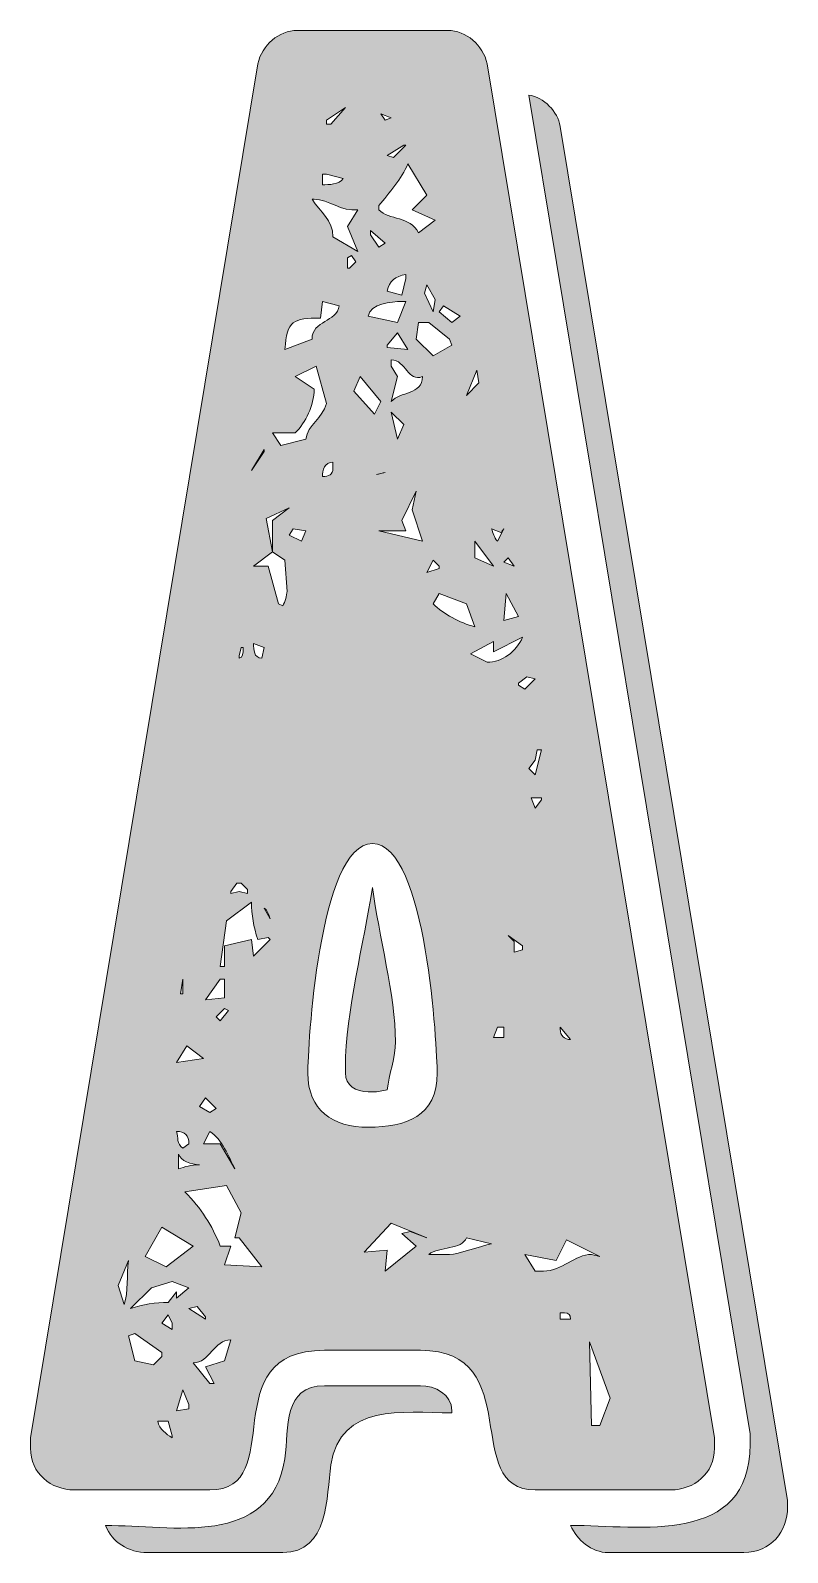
# Model space of a CAD drawing. Header units: inches. Extents: x 1.7 to 13.2, y -16.3 to -1.7.
# Drawn here: x 10.466 to 11.652, y -7.374 to -4.988 of the extents above; entities that cross this region are included whole.
import ezdxf

# ---------------------------------------------------------------- set-up
doc = ezdxf.new("R2010")
doc.units = ezdxf.units.IN
doc.header["$MEASUREMENT"] = 0
doc.layers.add('Layer 1', color=7, linetype='Continuous')

# ---------------------------------------------------------------- blocks, each defined once
blk = doc.blocks.new('block 29')
at = {"layer": 'Layer 1', "true_color": 0xffffff}
h = blk.add_hatch(color=7, dxfattribs=at)
h.dxf.hatch_style = 2
edge = h.paths.add_edge_path()
edge.add_spline(control_points=[(11.1817, -5.0402), (11.1817, -5.0402), (11.538, -7.1941), (11.538, -7.1941), (11.538, -7.1941), (11.538, -7.2105), (11.538, -7.2105), (11.538, -7.2497), (11.5053, -7.2758), (11.4694, -7.2758), (11.4694, -7.2758), (11.2569, -7.2758), (11.2569, -7.2758), (11.1393, -7.2758), (11.2438, -7.0568), (11.0771, -7.0568), (11.0771, -7.0568), (10.9268, -7.0568), (10.9268, -7.0568), (10.7503, -7.0568), (10.8712, -7.2758), (10.747, -7.2758), (10.747, -7.2758), (10.5346, -7.2758), (10.5346, -7.2758), (10.4986, -7.2758), (10.4659, -7.2497), (10.4659, -7.2105), (10.4659, -7.2105), (10.4659, -7.1941), (10.4659, -7.1941), (10.4659, -7.1941), (10.8222, -5.0402), (10.8222, -5.0402), (10.8287, -5.0107), (10.8549, -4.9879), (10.8843, -4.9879), (10.8843, -4.9879), (11.1196, -4.9879), (11.1196, -4.9879), (11.1491, -4.9879), (11.1752, -5.0107), (11.1817, -5.0402)], knot_values=[0, 0, 0, 0, 1, 1, 1, 2, 2, 2, 3, 3, 3, 4, 4, 4, 5, 5, 5, 6, 6, 6, 7, 7, 7, 8, 8, 8, 9, 9, 9, 10, 10, 10, 11, 11, 11, 12, 12, 12, 13, 13, 13, 14, 14, 14, 14], degree=3, periodic=1)
edge = h.paths.add_edge_path()
edge.add_spline(control_points=[(10.5836, -7.3314), (10.6882, -7.3314), (10.8418, -7.3673), (10.8647, -7.2268), (10.8712, -7.1778), (10.8614, -7.1124), (10.9268, -7.1124), (10.9268, -7.1124), (11.0771, -7.1124), (11.0771, -7.1124), (11.1, -7.1124), (11.1262, -7.1255), (11.1262, -7.1516), (11.1262, -7.1516), (11.1262, -7.1549), (11.1262, -7.1549), (11.0477, -7.1549), (10.9529, -7.1386), (10.9366, -7.2366), (10.9301, -7.2856), (10.9333, -7.3739), (10.8614, -7.3739), (10.8614, -7.3739), (10.649, -7.3739), (10.649, -7.3739), (10.6196, -7.3739), (10.5934, -7.3575), (10.5836, -7.3314)], knot_values=[0, 0, 0, 0, 1, 1, 1, 2, 2, 2, 3, 3, 3, 4, 4, 4, 5, 5, 5, 6, 6, 6, 7, 7, 7, 8, 8, 8, 9, 9, 9, 9], degree=3, periodic=1)
edge = h.paths.add_edge_path()
edge.add_spline(control_points=[(10.6196, -6.9163), (10.6196, -6.9163), (10.6032, -6.9555), (10.6032, -6.9555), (10.6032, -6.9555), (10.613, -6.9849), (10.613, -6.9849), (10.6196, -6.9653), (10.6163, -6.9392), (10.6196, -6.9163)], knot_values=[0, 0, 0, 0, 1, 1, 1, 2, 2, 2, 3, 3, 3, 3], degree=3, periodic=1)
h.paths.add_polyline_path([(10.6196, -7.034), (10.6294, -7.0732), (10.6588, -7.0797), (10.6719, -7.0666), (10.6719, -7.0601), (10.6294, -7.0307)])
edge = h.paths.add_edge_path()
edge.add_spline(control_points=[(10.6555, -6.9588), (10.6555, -6.9588), (10.6228, -6.9915), (10.6228, -6.9915), (10.6424, -6.9849), (10.662, -6.9817), (10.6817, -6.9817), (10.6817, -6.9817), (10.6947, -6.9653), (10.6947, -6.9653), (10.6947, -6.9653), (10.6947, -6.9751), (10.6947, -6.9751), (10.6947, -6.9751), (10.7143, -6.9588), (10.7143, -6.9588), (10.7143, -6.9588), (10.6882, -6.949), (10.6882, -6.949), (10.6882, -6.949), (10.6555, -6.9588), (10.6555, -6.9588)], knot_values=[0, 0, 0, 0, 1, 1, 1, 2, 2, 2, 3, 3, 3, 4, 4, 4, 5, 5, 5, 6, 6, 6, 7, 7, 7, 7], degree=3, periodic=1)
h.paths.add_polyline_path([(10.6719, -6.864), (10.6457, -6.9098), (10.6784, -6.9261), (10.7209, -6.8934)])
edge = h.paths.add_edge_path()
edge.add_spline(control_points=[(10.6882, -7.1941), (10.6882, -7.1941), (10.6882, -7.1908), (10.6882, -7.1908), (10.6882, -7.1908), (10.6817, -7.168), (10.6817, -7.168), (10.6817, -7.168), (10.6653, -7.168), (10.6653, -7.168), (10.6686, -7.181), (10.6784, -7.1876), (10.6882, -7.1941)], knot_values=[0, 0, 0, 0, 1, 1, 1, 2, 2, 2, 3, 3, 3, 4, 4, 4, 4], degree=3, periodic=1)
h.paths.add_polyline_path([(10.6719, -7.0143), (10.6882, -7.0242), (10.6882, -7.0143), (10.6817, -7.0013)])
h.paths.add_polyline_path([(10.7111, -6.5796), (10.6947, -6.6058), (10.7372, -6.5992)])
edge = h.paths.add_edge_path()
edge.add_spline(control_points=[(10.7045, -6.7398), (10.7045, -6.7398), (10.7143, -6.7333), (10.7143, -6.7333), (10.7143, -6.7202), (10.7078, -6.7136), (10.6947, -6.7136), (10.698, -6.7234), (10.6947, -6.7333), (10.7045, -6.7398)], knot_values=[0, 0, 0, 0, 1, 1, 1, 2, 2, 2, 3, 3, 3, 3], degree=3, periodic=1)
h.paths.add_polyline_path([(10.6947, -7.1516), (10.7143, -7.1484), (10.7143, -7.1418), (10.7045, -7.1189)])
edge = h.paths.add_edge_path()
edge.add_spline(control_points=[(10.698, -6.7725), (10.7078, -6.7692), (10.7176, -6.7659), (10.7307, -6.7659), (10.7176, -6.7659), (10.7013, -6.7594), (10.698, -6.7496), (10.698, -6.7496), (10.698, -6.7725), (10.698, -6.7725)], knot_values=[0, 0, 0, 0, 1, 1, 1, 2, 2, 2, 3, 3, 3, 3], degree=3, periodic=1)
h.paths.add_polyline_path([(10.7013, -6.4979), (10.7045, -6.4979), (10.7045, -6.475)])
edge = h.paths.add_edge_path()
edge.add_spline(control_points=[(10.7078, -6.8084), (10.734, -6.8346), (10.7503, -6.8607), (10.7634, -6.8934), (10.7634, -6.8934), (10.7797, -6.8934), (10.7797, -6.8934), (10.7797, -6.8934), (10.7699, -6.9228), (10.7699, -6.9228), (10.7699, -6.9228), (10.8287, -6.9261), (10.8287, -6.9261), (10.8287, -6.9261), (10.7928, -6.8803), (10.7928, -6.8803), (10.7928, -6.8803), (10.7863, -6.8803), (10.7863, -6.8803), (10.7863, -6.8803), (10.7961, -6.8411), (10.7961, -6.8411), (10.7961, -6.8411), (10.7732, -6.7986), (10.7732, -6.7986), (10.7732, -6.7986), (10.7078, -6.8084), (10.7078, -6.8084)], knot_values=[0, 0, 0, 0, 1, 1, 1, 2, 2, 2, 3, 3, 3, 4, 4, 4, 5, 5, 5, 6, 6, 6, 7, 7, 7, 8, 8, 8, 9, 9, 9, 9], degree=3, periodic=1)
h.paths.add_polyline_path([(10.7405, -7.0045), (10.7274, -6.9882), (10.7143, -6.9915), (10.7405, -7.0078)])
edge = h.paths.add_edge_path()
edge.add_spline(control_points=[(10.7797, -7.0405), (10.7536, -7.0405), (10.747, -7.0764), (10.7209, -7.0764), (10.7209, -7.0764), (10.747, -7.1091), (10.747, -7.1091), (10.747, -7.1091), (10.7536, -7.1091), (10.7536, -7.1091), (10.7536, -7.1091), (10.7405, -7.083), (10.7405, -7.083), (10.7405, -7.083), (10.7699, -7.0732), (10.7699, -7.0732), (10.7699, -7.0732), (10.7797, -7.0405), (10.7797, -7.0405)], knot_values=[0, 0, 0, 0, 1, 1, 1, 2, 2, 2, 3, 3, 3, 4, 4, 4, 5, 5, 5, 6, 6, 6, 6], degree=3, periodic=1)
h.paths.add_polyline_path([(10.7405, -6.6613), (10.7307, -6.6744), (10.747, -6.6842), (10.7568, -6.6777)])
edge = h.paths.add_edge_path()
edge.add_spline(control_points=[(10.747, -6.7136), (10.747, -6.7136), (10.7372, -6.7333), (10.7372, -6.7333), (10.7372, -6.7333), (10.7634, -6.7333), (10.7634, -6.7333), (10.7634, -6.7333), (10.7863, -6.7725), (10.7863, -6.7725), (10.7764, -6.7529), (10.7666, -6.7267), (10.747, -6.7136)], knot_values=[0, 0, 0, 0, 1, 1, 1, 2, 2, 2, 3, 3, 3, 4, 4, 4, 4], degree=3, periodic=1)
h.paths.add_polyline_path([(10.7634, -6.475), (10.7405, -6.5077), (10.7699, -6.5045), (10.7699, -6.475)])
h.paths.add_polyline_path([(10.7568, -6.5339), (10.7634, -6.5404), (10.7764, -6.5241), (10.7699, -6.5208)])
edge = h.paths.add_edge_path()
edge.add_spline(control_points=[(10.7699, -6.4227), (10.7699, -6.4227), (10.8124, -6.4129), (10.8124, -6.4129), (10.8124, -6.4129), (10.8157, -6.4391), (10.8157, -6.4391), (10.8157, -6.4391), (10.8418, -6.4129), (10.8418, -6.4129), (10.8418, -6.4129), (10.8385, -6.4097), (10.8385, -6.4097), (10.8385, -6.4097), (10.8222, -6.4129), (10.8222, -6.4129), (10.8157, -6.3933), (10.8124, -6.3737), (10.8124, -6.3541), (10.8124, -6.3541), (10.7732, -6.3835), (10.7732, -6.3835), (10.7732, -6.3835), (10.7634, -6.4554), (10.7634, -6.4554), (10.7634, -6.4554), (10.7699, -6.4554), (10.7699, -6.4554), (10.7699, -6.4554), (10.7699, -6.4227), (10.7699, -6.4227)], knot_values=[0, 0, 0, 0, 1, 1, 1, 2, 2, 2, 3, 3, 3, 4, 4, 4, 5, 5, 5, 6, 6, 6, 7, 7, 7, 8, 8, 8, 9, 9, 9, 10, 10, 10, 10], degree=3, periodic=1)
h.paths.add_polyline_path([(10.8059, -6.3345), (10.7961, -6.3247), (10.7895, -6.3247), (10.7797, -6.3378), (10.7797, -6.341), (10.7928, -6.3378), (10.8059, -6.341)])
edge = h.paths.add_edge_path()
edge.add_spline(control_points=[(10.7961, -5.9553), (10.7961, -5.9553), (10.7928, -5.9684), (10.7928, -5.9684), (10.7928, -5.9684), (10.7928, -5.9717), (10.7928, -5.9717), (10.7993, -5.9717), (10.7993, -5.9619), (10.7993, -5.9586), (10.7993, -5.9586), (10.7993, -5.9553), (10.7993, -5.9553), (10.7993, -5.9553), (10.7961, -5.9553), (10.7961, -5.9553)], knot_values=[0, 0, 0, 0, 1, 1, 1, 2, 2, 2, 3, 3, 3, 4, 4, 4, 5, 5, 5, 5], degree=3, periodic=1)
h.paths.add_polyline_path([(10.8124, -5.6775), (10.832, -5.6481), (10.832, -5.6448)])
edge = h.paths.add_edge_path()
edge.add_spline(control_points=[(10.8157, -5.8279), (10.8157, -5.8279), (10.8385, -5.8279), (10.8385, -5.8279), (10.8385, -5.8279), (10.8549, -5.8867), (10.8549, -5.8867), (10.8549, -5.8867), (10.8614, -5.89), (10.8614, -5.89), (10.8647, -5.8834), (10.868, -5.8736), (10.868, -5.8671), (10.868, -5.8671), (10.8647, -5.8181), (10.8647, -5.8181), (10.8647, -5.8181), (10.8451, -5.805), (10.8451, -5.805), (10.8451, -5.805), (10.8157, -5.8279), (10.8157, -5.8279)], knot_values=[0, 0, 0, 0, 1, 1, 1, 2, 2, 2, 3, 3, 3, 4, 4, 4, 5, 5, 5, 6, 6, 6, 7, 7, 7, 7], degree=3, periodic=1)
edge = h.paths.add_edge_path()
edge.add_spline(control_points=[(10.8287, -5.9717), (10.8287, -5.9717), (10.832, -5.9553), (10.832, -5.9553), (10.832, -5.9553), (10.8157, -5.9488), (10.8157, -5.9488), (10.8157, -5.9586), (10.8157, -5.9717), (10.8287, -5.9717)], knot_values=[0, 0, 0, 0, 1, 1, 1, 2, 2, 2, 3, 3, 3, 3], degree=3, periodic=1)
edge = h.paths.add_edge_path()
edge.add_spline(control_points=[(10.8418, -6.3803), (10.8385, -6.3737), (10.8385, -6.3672), (10.832, -6.3639), (10.832, -6.3639), (10.8418, -6.3803), (10.8418, -6.3803)], knot_values=[0, 0, 0, 0, 1, 1, 1, 2, 2, 2, 2], degree=3, periodic=1)
h.paths.add_polyline_path([(10.8451, -5.756), (10.8712, -5.7364), (10.8353, -5.7527), (10.8451, -5.805)])
edge = h.paths.add_edge_path()
edge.add_spline(control_points=[(10.9105, -5.55), (10.9105, -5.5762), (10.8974, -5.6023), (10.881, -5.6187), (10.881, -5.6187), (10.8451, -5.6187), (10.8451, -5.6187), (10.8451, -5.6187), (10.8582, -5.6383), (10.8582, -5.6383), (10.8582, -5.6383), (10.8974, -5.6285), (10.8974, -5.6285), (10.9006, -5.6056), (10.9235, -5.5958), (10.9301, -5.5729), (10.9301, -5.5729), (10.9137, -5.5141), (10.9137, -5.5141), (10.9137, -5.5141), (10.881, -5.5304), (10.881, -5.5304), (10.881, -5.5304), (10.9105, -5.55), (10.9105, -5.55)], knot_values=[0, 0, 0, 0, 1, 1, 1, 2, 2, 2, 3, 3, 3, 4, 4, 4, 5, 5, 5, 6, 6, 6, 7, 7, 7, 8, 8, 8, 8], degree=3, periodic=1)
edge = h.paths.add_edge_path()
edge.add_spline(control_points=[(10.9203, -5.4389), (10.8778, -5.4389), (10.868, -5.4422), (10.8647, -5.4879), (10.8647, -5.4879), (10.9072, -5.4716), (10.9072, -5.4716), (10.9072, -5.4422), (10.9464, -5.4455), (10.9497, -5.4193), (10.9497, -5.4193), (10.9235, -5.4128), (10.9235, -5.4128), (10.9235, -5.4128), (10.9203, -5.4389), (10.9203, -5.4389)], knot_values=[0, 0, 0, 0, 1, 1, 1, 2, 2, 2, 3, 3, 3, 4, 4, 4, 5, 5, 5, 5], degree=3, periodic=1)
h.paths.add_polyline_path([(10.8778, -5.769), (10.8712, -5.7788), (10.8908, -5.7886), (10.8974, -5.7723)])
edge = h.paths.add_edge_path()
edge.add_spline(control_points=[(10.9006, -6.6221), (10.9006, -6.681), (10.9399, -6.7071), (10.9954, -6.7071), (11.0543, -6.7071), (11.1033, -6.6908), (11.1033, -6.6221), (11.1033, -6.5862), (11.087, -6.2626), (11.002, -6.2626), (10.917, -6.2626), (10.9006, -6.5862), (10.9006, -6.6221)], knot_values=[0, 0, 0, 0, 1, 1, 1, 2, 2, 2, 3, 3, 3, 4, 4, 4, 4], degree=3, periodic=1)
edge = h.paths.add_edge_path()
edge.add_spline(control_points=[(10.9399, -5.3114), (10.9399, -5.3114), (10.9791, -5.3343), (10.9791, -5.3343), (10.9791, -5.3343), (10.9628, -5.2951), (10.9628, -5.2951), (10.9628, -5.2951), (10.9791, -5.269), (10.9791, -5.269), (10.9529, -5.2722), (10.9333, -5.2526), (10.9105, -5.2526), (10.9105, -5.2526), (10.9072, -5.2526), (10.9072, -5.2526), (10.9203, -5.2722), (10.9399, -5.2853), (10.9399, -5.3114)], knot_values=[0, 0, 0, 0, 1, 1, 1, 2, 2, 2, 3, 3, 3, 4, 4, 4, 5, 5, 5, 6, 6, 6, 6], degree=3, periodic=1)
edge = h.paths.add_edge_path()
edge.add_spline(control_points=[(10.9235, -5.2297), (10.9333, -5.2297), (10.9497, -5.2297), (10.9562, -5.2199), (10.9562, -5.2199), (10.9301, -5.2134), (10.9301, -5.2134), (10.9301, -5.2134), (10.9235, -5.2134), (10.9235, -5.2134), (10.9235, -5.2134), (10.9235, -5.2297), (10.9235, -5.2297)], knot_values=[0, 0, 0, 0, 1, 1, 1, 2, 2, 2, 3, 3, 3, 4, 4, 4, 4], degree=3, periodic=1)
edge = h.paths.add_edge_path()
edge.add_spline(control_points=[(10.9235, -5.6873), (10.9333, -5.6873), (10.9399, -5.6841), (10.9399, -5.6742), (10.9399, -5.6742), (10.9399, -5.6644), (10.9399, -5.6644), (10.9268, -5.6644), (10.9235, -5.6775), (10.9235, -5.6873)], knot_values=[0, 0, 0, 0, 1, 1, 1, 2, 2, 2, 3, 3, 3, 3], degree=3, periodic=1)
h.paths.add_polyline_path([(10.9301, -5.1349), (10.9366, -5.1349), (10.9595, -5.1088), (10.9301, -5.1284)])
edge = h.paths.add_edge_path()
edge.add_spline(control_points=[(11.002, -6.3312), (11.0118, -6.4064), (11.0379, -6.5012), (11.0379, -6.5731), (11.0379, -6.596), (11.0281, -6.6254), (11.0249, -6.6483), (11.0249, -6.6483), (11.0085, -6.6515), (11.0085, -6.6515), (11.0085, -6.6515), (10.9954, -6.6515), (10.9954, -6.6515), (10.9758, -6.6515), (10.9595, -6.6417), (10.9595, -6.6221), (10.9595, -6.6221), (10.9595, -6.6123), (10.9595, -6.6123), (10.9595, -6.5273), (10.9889, -6.4162), (11.002, -6.3312)], knot_values=[0, 0, 0, 0, 1, 1, 1, 2, 2, 2, 3, 3, 3, 4, 4, 4, 5, 5, 5, 6, 6, 6, 7, 7, 7, 7], degree=3, periodic=1)
h.paths.add_polyline_path([(10.9628, -5.3605), (10.966, -5.3605), (10.9758, -5.3507), (10.9693, -5.3409), (10.9628, -5.3441)])
h.paths.add_polyline_path([(11.015, -5.5697), (10.9824, -5.5304), (10.9726, -5.5533), (11.0052, -5.5893)])
h.paths.add_polyline_path([(11.0314, -6.8575), (10.9889, -6.9032), (11.0249, -6.8999), (11.0216, -6.9326), (11.0706, -6.8934), (11.0477, -6.8738), (11.0608, -6.8705), (11.087, -6.8803)])
edge = h.paths.add_edge_path()
edge.add_spline(control_points=[(11.0477, -5.4128), (11.0314, -5.4128), (10.9987, -5.416), (10.9954, -5.4356), (10.9954, -5.4356), (11.0412, -5.4455), (11.0412, -5.4455), (11.0412, -5.4455), (11.0543, -5.4128), (11.0543, -5.4128), (11.0543, -5.4128), (11.0477, -5.4128), (11.0477, -5.4128)], knot_values=[0, 0, 0, 0, 1, 1, 1, 2, 2, 2, 3, 3, 3, 4, 4, 4, 4], degree=3, periodic=1)
h.paths.add_polyline_path([(10.9987, -5.3082), (11.0118, -5.3278), (11.0216, -5.3212), (10.9987, -5.3016)])
edge = h.paths.add_edge_path()
edge.add_spline(control_points=[(11.0085, -5.6841), (11.0085, -5.6841), (11.0216, -5.6808), (11.0216, -5.6808), (11.0183, -5.6808), (11.0118, -5.6841), (11.0085, -5.6841)], knot_values=[0, 0, 0, 0, 1, 1, 1, 2, 2, 2, 2], degree=3, periodic=1)
edge = h.paths.add_edge_path()
edge.add_spline(control_points=[(11.0118, -5.2624), (11.0118, -5.2624), (11.0118, -5.269), (11.0118, -5.269), (11.0281, -5.2853), (11.0608, -5.2788), (11.0739, -5.3049), (11.0739, -5.3049), (11.1, -5.2853), (11.1, -5.2853), (11.1, -5.2853), (11.0641, -5.269), (11.0641, -5.269), (11.0641, -5.269), (11.087, -5.2461), (11.087, -5.2461), (11.087, -5.2461), (11.0575, -5.197), (11.0575, -5.197), (11.0477, -5.2199), (11.0281, -5.2428), (11.0118, -5.2624)], knot_values=[0, 0, 0, 0, 1, 1, 1, 2, 2, 2, 3, 3, 3, 4, 4, 4, 5, 5, 5, 6, 6, 6, 7, 7, 7, 7], degree=3, periodic=1)
h.paths.add_polyline_path([(11.0477, -5.756), (11.0543, -5.7723), (11.0118, -5.7723), (11.0804, -5.7886), (11.0641, -5.7396), (11.0706, -5.7102)])
h.paths.add_polyline_path([(11.0216, -5.1284), (11.0314, -5.1251), (11.015, -5.1186)])
h.paths.add_polyline_path([(11.051, -5.1676), (11.0249, -5.184), (11.0347, -5.1872), (11.0543, -5.1676)])
edge = h.paths.add_edge_path()
edge.add_spline(control_points=[(11.0249, -5.3964), (11.0249, -5.3964), (11.0477, -5.403), (11.0477, -5.403), (11.0477, -5.403), (11.0543, -5.3768), (11.0543, -5.3768), (11.0543, -5.3768), (11.0543, -5.3703), (11.0543, -5.3703), (11.0379, -5.3735), (11.0281, -5.3801), (11.0249, -5.3964)], knot_values=[0, 0, 0, 0, 1, 1, 1, 2, 2, 2, 3, 3, 3, 4, 4, 4, 4], degree=3, periodic=1)
h.paths.add_polyline_path([(11.0249, -5.4814), (11.0249, -5.4847), (11.0575, -5.4879), (11.0412, -5.4618)])
edge = h.paths.add_edge_path()
edge.add_spline(control_points=[(11.0314, -5.5141), (11.0314, -5.5141), (11.0412, -5.5304), (11.0412, -5.5304), (11.0412, -5.5304), (11.0314, -5.5697), (11.0314, -5.5697), (11.0445, -5.5533), (11.0804, -5.5599), (11.0804, -5.5304), (11.0575, -5.5402), (11.0543, -5.5043), (11.0314, -5.5043), (11.0314, -5.5043), (11.0314, -5.5141), (11.0314, -5.5141)], knot_values=[0, 0, 0, 0, 1, 1, 1, 2, 2, 2, 3, 3, 3, 4, 4, 4, 5, 5, 5, 5], degree=3, periodic=1)
h.paths.add_polyline_path([(11.0412, -5.6285), (11.051, -5.6056), (11.0314, -5.586)])
h.paths.add_polyline_path([(11.0706, -5.4716), (11.0968, -5.4977), (11.1262, -5.4814), (11.1229, -5.4716), (11.0902, -5.4455), (11.0739, -5.4455)])
h.paths.add_polyline_path([(11.0837, -5.3997), (11.0968, -5.4291), (11.1, -5.4095), (11.087, -5.3866)])
h.paths.add_polyline_path([(11.1066, -5.8311), (11.1066, -5.8279), (11.0968, -5.8181), (11.087, -5.8377)])
edge = h.paths.add_edge_path()
edge.add_spline(control_points=[(11.1883, -6.8901), (11.1883, -6.8901), (11.1491, -6.8803), (11.1491, -6.8803), (11.1425, -6.8999), (11.1066, -6.8934), (11.0902, -6.9065), (11.0902, -6.9065), (11.1229, -6.9065), (11.1229, -6.9065), (11.136, -6.9065), (11.1719, -6.8934), (11.1883, -6.8901)], knot_values=[0, 0, 0, 0, 1, 1, 1, 2, 2, 2, 3, 3, 3, 4, 4, 4, 4], degree=3, periodic=1)
edge = h.paths.add_edge_path()
edge.add_spline(control_points=[(11.0968, -5.8867), (11.1131, -5.903), (11.1393, -5.9161), (11.1621, -5.9227), (11.1621, -5.9227), (11.1491, -5.8867), (11.1491, -5.8867), (11.1491, -5.8867), (11.1066, -5.8704), (11.1066, -5.8704), (11.1066, -5.8704), (11.0968, -5.8867), (11.0968, -5.8867)], knot_values=[0, 0, 0, 0, 1, 1, 1, 2, 2, 2, 3, 3, 3, 4, 4, 4, 4], degree=3, periodic=1)
h.paths.add_polyline_path([(11.1066, -5.4291), (11.1262, -5.4455), (11.1393, -5.4356), (11.1131, -5.4193)])
h.paths.add_polyline_path([(11.1491, -5.5599), (11.1687, -5.5402), (11.1654, -5.5206)])
edge = h.paths.add_edge_path()
edge.add_spline(control_points=[(11.1556, -5.9651), (11.1556, -5.9651), (11.1817, -5.9782), (11.1817, -5.9782), (11.2046, -5.9782), (11.2275, -5.9619), (11.2373, -5.939), (11.2373, -5.939), (11.1915, -5.9619), (11.1915, -5.9619), (11.1915, -5.9619), (11.1915, -5.9455), (11.1915, -5.9455), (11.1915, -5.9455), (11.1556, -5.9651), (11.1556, -5.9651)], knot_values=[0, 0, 0, 0, 1, 1, 1, 2, 2, 2, 3, 3, 3, 4, 4, 4, 5, 5, 5, 5], degree=3, periodic=1)
h.paths.add_polyline_path([(11.1915, -5.8279), (11.1621, -5.7886), (11.1621, -5.8148)])
edge = h.paths.add_edge_path()
edge.add_spline(control_points=[(11.1981, -5.7886), (11.1981, -5.7886), (11.2046, -5.7756), (11.2046, -5.7756), (11.2046, -5.7756), (11.1883, -5.769), (11.1883, -5.769), (11.1915, -5.7756), (11.1915, -5.7821), (11.1981, -5.7886)], knot_values=[0, 0, 0, 0, 1, 1, 1, 2, 2, 2, 3, 3, 3, 3], degree=3, periodic=1)
h.paths.add_polyline_path([(11.1915, -6.5666), (11.2079, -6.5666), (11.2079, -6.5502), (11.1981, -6.5502)])
edge = h.paths.add_edge_path()
edge.add_spline(control_points=[(11.2046, -5.7756), (11.2046, -5.7756), (11.2079, -5.769), (11.2079, -5.769), (11.2046, -5.7723), (11.2046, -5.7723), (11.2046, -5.7756)], knot_values=[0, 0, 0, 0, 1, 1, 1, 2, 2, 2, 2], degree=3, periodic=1)
h.paths.add_polyline_path([(11.2144, -5.8148), (11.2079, -5.8213), (11.2242, -5.8279)])
h.paths.add_polyline_path([(11.2112, -5.8704), (11.2079, -5.9129), (11.2308, -5.9063)])
h.paths.add_polyline_path([(11.2242, -6.4162), (11.2242, -6.4325), (11.2373, -6.4293), (11.2373, -6.4227), (11.2144, -6.4064)])
h.paths.add_polyline_path([(11.2438, -6.0011), (11.2308, -6.0109), (11.2308, -6.0142), (11.2406, -6.0207), (11.2569, -6.0044)])
edge = h.paths.add_edge_path()
edge.add_spline(control_points=[(11.2896, -6.9163), (11.2896, -6.9163), (11.2406, -6.9065), (11.2406, -6.9065), (11.2406, -6.9065), (11.2569, -6.9326), (11.2569, -6.9326), (11.2569, -6.9326), (11.27, -6.9326), (11.27, -6.9326), (11.2994, -6.9326), (11.319, -6.9065), (11.3452, -6.9065), (11.3452, -6.9065), (11.3582, -6.9098), (11.3582, -6.9098), (11.3582, -6.9098), (11.3059, -6.8836), (11.3059, -6.8836), (11.3059, -6.8836), (11.2896, -6.9163), (11.2896, -6.9163)], knot_values=[0, 0, 0, 0, 1, 1, 1, 2, 2, 2, 3, 3, 3, 4, 4, 4, 5, 5, 5, 6, 6, 6, 7, 7, 7, 7], degree=3, periodic=1)
edge = h.paths.add_edge_path()
edge.add_spline(control_points=[(11.3125, -7.3314), (11.4203, -7.3314), (11.5936, -7.3641), (11.5936, -7.2039), (11.5936, -7.2039), (11.5936, -7.1876), (11.5936, -7.1876), (11.5936, -7.1876), (11.2471, -5.0892), (11.2471, -5.0892), (11.27, -5.0925), (11.2929, -5.1153), (11.2961, -5.1382), (11.2961, -5.1382), (11.6524, -7.2922), (11.6524, -7.2922), (11.6524, -7.2922), (11.6524, -7.302), (11.6524, -7.302), (11.6524, -7.3412), (11.6263, -7.3739), (11.5838, -7.3739), (11.5838, -7.3739), (11.3713, -7.3739), (11.3713, -7.3739), (11.3452, -7.3739), (11.3223, -7.3543), (11.3125, -7.3314)], knot_values=[0, 0, 0, 0, 1, 1, 1, 2, 2, 2, 3, 3, 3, 4, 4, 4, 5, 5, 5, 6, 6, 6, 7, 7, 7, 8, 8, 8, 9, 9, 9, 9], degree=3, periodic=1)
h.paths.add_polyline_path([(11.2602, -6.1155), (11.2569, -6.1318), (11.2471, -6.1449), (11.2569, -6.1547), (11.2667, -6.1155)])
h.paths.add_polyline_path([(11.2569, -6.207), (11.2667, -6.1939), (11.2667, -6.1907), (11.2504, -6.1907)])
edge = h.paths.add_edge_path()
edge.add_spline(control_points=[(11.2961, -6.5535), (11.2961, -6.5633), (11.3027, -6.5698), (11.3125, -6.5698), (11.3125, -6.5698), (11.2961, -6.5502), (11.2961, -6.5502), (11.2961, -6.5502), (11.2961, -6.5535), (11.2961, -6.5535)], knot_values=[0, 0, 0, 0, 1, 1, 1, 2, 2, 2, 3, 3, 3, 3], degree=3, periodic=1)
edge = h.paths.add_edge_path()
edge.add_spline(control_points=[(11.2961, -7.0078), (11.2961, -7.0078), (11.3125, -7.0078), (11.3125, -7.0078), (11.3125, -7.0013), (11.3092, -6.998), (11.3027, -6.998), (11.3027, -6.998), (11.2961, -6.998), (11.2961, -6.998), (11.2961, -6.998), (11.2961, -7.0078), (11.2961, -7.0078)], knot_values=[0, 0, 0, 0, 1, 1, 1, 2, 2, 2, 3, 3, 3, 4, 4, 4, 4], degree=3, periodic=1)
h.paths.add_polyline_path([(11.3452, -7.1745), (11.3582, -7.1745), (11.3746, -7.132), (11.3419, -7.0438)])
at = {"layer": 'Layer 1', "lineweight": 0}
for points in [[(10.9301, -5.1349), (10.9366, -5.1349), (10.9595, -5.1088), (10.9301, -5.1284), (10.9301, -5.1349)], [(11.0216, -5.1284), (11.0314, -5.1251), (11.015, -5.1186), (11.0216, -5.1284)], [(11.051, -5.1676), (11.0249, -5.184), (11.0347, -5.1872), (11.0543, -5.1676), (11.051, -5.1676)], [(10.9987, -5.3082), (11.0118, -5.3278), (11.0216, -5.3212), (10.9987, -5.3016), (10.9987, -5.3082)], [(10.9628, -5.3605), (10.966, -5.3605), (10.9758, -5.3507), (10.9693, -5.3409), (10.9628, -5.3441), (10.9628, -5.3605)], [(11.0837, -5.3997), (11.0968, -5.4291), (11.1, -5.4095), (11.087, -5.3866), (11.0837, -5.3997)], [(11.1066, -5.4291), (11.1262, -5.4455), (11.1393, -5.4356), (11.1131, -5.4193), (11.1066, -5.4291)], [(11.0249, -5.4814), (11.0249, -5.4847), (11.0575, -5.4879), (11.0412, -5.4618), (11.0249, -5.4814)], [(11.0706, -5.4716), (11.0968, -5.4977), (11.1262, -5.4814), (11.1229, -5.4716), (11.0902, -5.4455), (11.0739, -5.4455), (11.0706, -5.4716)], [(11.015, -5.5697), (10.9824, -5.5304), (10.9726, -5.5533), (11.0052, -5.5893), (11.015, -5.5697)], [(11.1491, -5.5599), (11.1687, -5.5402), (11.1654, -5.5206), (11.1491, -5.5599)], [(11.0412, -5.6285), (11.051, -5.6056), (11.0314, -5.586), (11.0412, -5.6285)], [(10.8124, -5.6775), (10.832, -5.6481), (10.832, -5.6448), (10.8124, -5.6775)], [(11.0477, -5.756), (11.0543, -5.7723), (11.0118, -5.7723), (11.0804, -5.7886), (11.0641, -5.7396), (11.0706, -5.7102), (11.0477, -5.756)], [(10.8451, -5.756), (10.8712, -5.7364), (10.8353, -5.7527), (10.8451, -5.805), (10.8451, -5.756)], [(10.8778, -5.769), (10.8712, -5.7788), (10.8908, -5.7886), (10.8974, -5.7723), (10.8778, -5.769)], [(11.1915, -5.8279), (11.1621, -5.7886), (11.1621, -5.8148), (11.1915, -5.8279)], [(11.1066, -5.8311), (11.1066, -5.8279), (11.0968, -5.8181), (11.087, -5.8377), (11.1066, -5.8311)], [(11.2144, -5.8148), (11.2079, -5.8213), (11.2242, -5.8279), (11.2144, -5.8148)], [(11.2112, -5.8704), (11.2079, -5.9129), (11.2308, -5.9063), (11.2112, -5.8704)], [(11.2438, -6.0011), (11.2308, -6.0109), (11.2308, -6.0142), (11.2406, -6.0207), (11.2569, -6.0044), (11.2438, -6.0011)], [(11.2602, -6.1155), (11.2569, -6.1318), (11.2471, -6.1449), (11.2569, -6.1547), (11.2667, -6.1155), (11.2602, -6.1155)], [(11.2569, -6.207), (11.2667, -6.1939), (11.2667, -6.1907), (11.2504, -6.1907), (11.2569, -6.207)], [(10.8059, -6.3345), (10.7961, -6.3247), (10.7895, -6.3247), (10.7797, -6.3378), (10.7797, -6.341), (10.7928, -6.3378), (10.8059, -6.341), (10.8059, -6.3345)], [(11.2242, -6.4162), (11.2242, -6.4325), (11.2373, -6.4293), (11.2373, -6.4227), (11.2144, -6.4064), (11.2242, -6.4162)], [(10.7013, -6.4979), (10.7045, -6.4979), (10.7045, -6.475), (10.7013, -6.4979)], [(10.7634, -6.475), (10.7405, -6.5077), (10.7699, -6.5045), (10.7699, -6.475), (10.7634, -6.475)], [(10.7568, -6.5339), (10.7634, -6.5404), (10.7764, -6.5241), (10.7699, -6.5208), (10.7568, -6.5339)], [(11.1915, -6.5666), (11.2079, -6.5666), (11.2079, -6.5502), (11.1981, -6.5502), (11.1915, -6.5666)], [(10.7111, -6.5796), (10.6947, -6.6058), (10.7372, -6.5992), (10.7111, -6.5796)], [(10.7405, -6.6613), (10.7307, -6.6744), (10.747, -6.6842), (10.7568, -6.6777), (10.7405, -6.6613)], [(10.6719, -6.864), (10.6457, -6.9098), (10.6784, -6.9261), (10.7209, -6.8934), (10.6719, -6.864)], [(11.0314, -6.8575), (10.9889, -6.9032), (11.0249, -6.8999), (11.0216, -6.9326), (11.0706, -6.8934), (11.0477, -6.8738), (11.0608, -6.8705), (11.087, -6.8803), (11.0314, -6.8575)], [(10.7405, -7.0045), (10.7274, -6.9882), (10.7143, -6.9915), (10.7405, -7.0078), (10.7405, -7.0045)], [(10.6719, -7.0143), (10.6882, -7.0242), (10.6882, -7.0143), (10.6817, -7.0013), (10.6719, -7.0143)], [(10.6196, -7.034), (10.6294, -7.0732), (10.6588, -7.0797), (10.6719, -7.0666), (10.6719, -7.0601), (10.6294, -7.0307), (10.6196, -7.034)], [(11.3452, -7.1745), (11.3582, -7.1745), (11.3746, -7.132), (11.3419, -7.0438), (11.3452, -7.1745)], [(10.6947, -7.1516), (10.7143, -7.1484), (10.7143, -7.1418), (10.7045, -7.1189), (10.6947, -7.1516)]]:
    blk.add_lwpolyline(points, dxfattribs=at)
for points, knots in [([(11.1817, -5.0402), (11.1817, -5.0402), (11.538, -7.1941), (11.538, -7.1941), (11.538, -7.1941), (11.538, -7.2105), (11.538, -7.2105), (11.538, -7.2497), (11.5053, -7.2758), (11.4694, -7.2758), (11.4694, -7.2758), (11.2569, -7.2758), (11.2569, -7.2758), (11.1393, -7.2758), (11.2438, -7.0568), (11.0771, -7.0568), (11.0771, -7.0568), (10.9268, -7.0568), (10.9268, -7.0568), (10.7503, -7.0568), (10.8712, -7.2758), (10.747, -7.2758), (10.747, -7.2758), (10.5346, -7.2758), (10.5346, -7.2758), (10.4986, -7.2758), (10.4659, -7.2497), (10.4659, -7.2105), (10.4659, -7.2105), (10.4659, -7.1941), (10.4659, -7.1941), (10.4659, -7.1941), (10.8222, -5.0402), (10.8222, -5.0402), (10.8287, -5.0107), (10.8549, -4.9879), (10.8843, -4.9879), (10.8843, -4.9879), (11.1196, -4.9879), (11.1196, -4.9879), (11.1491, -4.9879), (11.1752, -5.0107), (11.1817, -5.0402)], [0, 0, 0, 0, 1, 1, 1, 2, 2, 2, 3, 3, 3, 4, 4, 4, 5, 5, 5, 6, 6, 6, 7, 7, 7, 8, 8, 8, 9, 9, 9, 10, 10, 10, 11, 11, 11, 12, 12, 12, 13, 13, 13, 14, 14, 14, 14]), ([(11.3125, -7.3314), (11.4203, -7.3314), (11.5936, -7.3641), (11.5936, -7.2039), (11.5936, -7.2039), (11.5936, -7.1876), (11.5936, -7.1876), (11.5936, -7.1876), (11.2471, -5.0892), (11.2471, -5.0892), (11.27, -5.0925), (11.2929, -5.1153), (11.2961, -5.1382), (11.2961, -5.1382), (11.6524, -7.2922), (11.6524, -7.2922), (11.6524, -7.2922), (11.6524, -7.302), (11.6524, -7.302), (11.6524, -7.3412), (11.6263, -7.3739), (11.5838, -7.3739), (11.5838, -7.3739), (11.3713, -7.3739), (11.3713, -7.3739), (11.3452, -7.3739), (11.3223, -7.3543), (11.3125, -7.3314)], [0, 0, 0, 0, 1, 1, 1, 2, 2, 2, 3, 3, 3, 4, 4, 4, 5, 5, 5, 6, 6, 6, 7, 7, 7, 8, 8, 8, 9, 9, 9, 9]), ([(11.0118, -5.2624), (11.0118, -5.2624), (11.0118, -5.269), (11.0118, -5.269), (11.0281, -5.2853), (11.0608, -5.2788), (11.0739, -5.3049), (11.0739, -5.3049), (11.1, -5.2853), (11.1, -5.2853), (11.1, -5.2853), (11.0641, -5.269), (11.0641, -5.269), (11.0641, -5.269), (11.087, -5.2461), (11.087, -5.2461), (11.087, -5.2461), (11.0575, -5.197), (11.0575, -5.197), (11.0477, -5.2199), (11.0281, -5.2428), (11.0118, -5.2624)], [0, 0, 0, 0, 1, 1, 1, 2, 2, 2, 3, 3, 3, 4, 4, 4, 5, 5, 5, 6, 6, 6, 7, 7, 7, 7]), ([(10.9235, -5.2297), (10.9333, -5.2297), (10.9497, -5.2297), (10.9562, -5.2199), (10.9562, -5.2199), (10.9301, -5.2134), (10.9301, -5.2134), (10.9301, -5.2134), (10.9235, -5.2134), (10.9235, -5.2134), (10.9235, -5.2134), (10.9235, -5.2297), (10.9235, -5.2297)], [0, 0, 0, 0, 1, 1, 1, 2, 2, 2, 3, 3, 3, 4, 4, 4, 4]), ([(10.9399, -5.3114), (10.9399, -5.3114), (10.9791, -5.3343), (10.9791, -5.3343), (10.9791, -5.3343), (10.9628, -5.2951), (10.9628, -5.2951), (10.9628, -5.2951), (10.9791, -5.269), (10.9791, -5.269), (10.9529, -5.2722), (10.9333, -5.2526), (10.9105, -5.2526), (10.9105, -5.2526), (10.9072, -5.2526), (10.9072, -5.2526), (10.9203, -5.2722), (10.9399, -5.2853), (10.9399, -5.3114)], [0, 0, 0, 0, 1, 1, 1, 2, 2, 2, 3, 3, 3, 4, 4, 4, 5, 5, 5, 6, 6, 6, 6]), ([(11.0249, -5.3964), (11.0249, -5.3964), (11.0477, -5.403), (11.0477, -5.403), (11.0477, -5.403), (11.0543, -5.3768), (11.0543, -5.3768), (11.0543, -5.3768), (11.0543, -5.3703), (11.0543, -5.3703), (11.0379, -5.3735), (11.0281, -5.3801), (11.0249, -5.3964)], [0, 0, 0, 0, 1, 1, 1, 2, 2, 2, 3, 3, 3, 4, 4, 4, 4]), ([(10.9203, -5.4389), (10.8778, -5.4389), (10.868, -5.4422), (10.8647, -5.4879), (10.8647, -5.4879), (10.9072, -5.4716), (10.9072, -5.4716), (10.9072, -5.4422), (10.9464, -5.4455), (10.9497, -5.4193), (10.9497, -5.4193), (10.9235, -5.4128), (10.9235, -5.4128), (10.9235, -5.4128), (10.9203, -5.4389), (10.9203, -5.4389)], [0, 0, 0, 0, 1, 1, 1, 2, 2, 2, 3, 3, 3, 4, 4, 4, 5, 5, 5, 5]), ([(11.0477, -5.4128), (11.0314, -5.4128), (10.9987, -5.416), (10.9954, -5.4356), (10.9954, -5.4356), (11.0412, -5.4455), (11.0412, -5.4455), (11.0412, -5.4455), (11.0543, -5.4128), (11.0543, -5.4128), (11.0543, -5.4128), (11.0477, -5.4128), (11.0477, -5.4128)], [0, 0, 0, 0, 1, 1, 1, 2, 2, 2, 3, 3, 3, 4, 4, 4, 4]), ([(11.0314, -5.5141), (11.0314, -5.5141), (11.0412, -5.5304), (11.0412, -5.5304), (11.0412, -5.5304), (11.0314, -5.5697), (11.0314, -5.5697), (11.0445, -5.5533), (11.0804, -5.5599), (11.0804, -5.5304), (11.0575, -5.5402), (11.0543, -5.5043), (11.0314, -5.5043), (11.0314, -5.5043), (11.0314, -5.5141), (11.0314, -5.5141)], [0, 0, 0, 0, 1, 1, 1, 2, 2, 2, 3, 3, 3, 4, 4, 4, 5, 5, 5, 5]), ([(10.9105, -5.55), (10.9105, -5.5762), (10.8974, -5.6023), (10.881, -5.6187), (10.881, -5.6187), (10.8451, -5.6187), (10.8451, -5.6187), (10.8451, -5.6187), (10.8582, -5.6383), (10.8582, -5.6383), (10.8582, -5.6383), (10.8974, -5.6285), (10.8974, -5.6285), (10.9006, -5.6056), (10.9235, -5.5958), (10.9301, -5.5729), (10.9301, -5.5729), (10.9137, -5.5141), (10.9137, -5.5141), (10.9137, -5.5141), (10.881, -5.5304), (10.881, -5.5304), (10.881, -5.5304), (10.9105, -5.55), (10.9105, -5.55)], [0, 0, 0, 0, 1, 1, 1, 2, 2, 2, 3, 3, 3, 4, 4, 4, 5, 5, 5, 6, 6, 6, 7, 7, 7, 8, 8, 8, 8]), ([(10.9235, -5.6873), (10.9333, -5.6873), (10.9399, -5.6841), (10.9399, -5.6742), (10.9399, -5.6742), (10.9399, -5.6644), (10.9399, -5.6644), (10.9268, -5.6644), (10.9235, -5.6775), (10.9235, -5.6873)], [0, 0, 0, 0, 1, 1, 1, 2, 2, 2, 3, 3, 3, 3]), ([(11.0085, -5.6841), (11.0085, -5.6841), (11.0216, -5.6808), (11.0216, -5.6808), (11.0183, -5.6808), (11.0118, -5.6841), (11.0085, -5.6841)], [0, 0, 0, 0, 1, 1, 1, 2, 2, 2, 2]), ([(11.1981, -5.7886), (11.1981, -5.7886), (11.2046, -5.7756), (11.2046, -5.7756), (11.2046, -5.7756), (11.1883, -5.769), (11.1883, -5.769), (11.1915, -5.7756), (11.1915, -5.7821), (11.1981, -5.7886)], [0, 0, 0, 0, 1, 1, 1, 2, 2, 2, 3, 3, 3, 3]), ([(11.2046, -5.7756), (11.2046, -5.7756), (11.2079, -5.769), (11.2079, -5.769), (11.2046, -5.7723), (11.2046, -5.7723), (11.2046, -5.7756)], [0, 0, 0, 0, 1, 1, 1, 2, 2, 2, 2]), ([(10.8157, -5.8279), (10.8157, -5.8279), (10.8385, -5.8279), (10.8385, -5.8279), (10.8385, -5.8279), (10.8549, -5.8867), (10.8549, -5.8867), (10.8549, -5.8867), (10.8614, -5.89), (10.8614, -5.89), (10.8647, -5.8834), (10.868, -5.8736), (10.868, -5.8671), (10.868, -5.8671), (10.8647, -5.8181), (10.8647, -5.8181), (10.8647, -5.8181), (10.8451, -5.805), (10.8451, -5.805), (10.8451, -5.805), (10.8157, -5.8279), (10.8157, -5.8279)], [0, 0, 0, 0, 1, 1, 1, 2, 2, 2, 3, 3, 3, 4, 4, 4, 5, 5, 5, 6, 6, 6, 7, 7, 7, 7]), ([(11.0968, -5.8867), (11.1131, -5.903), (11.1393, -5.9161), (11.1621, -5.9227), (11.1621, -5.9227), (11.1491, -5.8867), (11.1491, -5.8867), (11.1491, -5.8867), (11.1066, -5.8704), (11.1066, -5.8704), (11.1066, -5.8704), (11.0968, -5.8867), (11.0968, -5.8867)], [0, 0, 0, 0, 1, 1, 1, 2, 2, 2, 3, 3, 3, 4, 4, 4, 4]), ([(11.1556, -5.9651), (11.1556, -5.9651), (11.1817, -5.9782), (11.1817, -5.9782), (11.2046, -5.9782), (11.2275, -5.9619), (11.2373, -5.939), (11.2373, -5.939), (11.1915, -5.9619), (11.1915, -5.9619), (11.1915, -5.9619), (11.1915, -5.9455), (11.1915, -5.9455), (11.1915, -5.9455), (11.1556, -5.9651), (11.1556, -5.9651)], [0, 0, 0, 0, 1, 1, 1, 2, 2, 2, 3, 3, 3, 4, 4, 4, 5, 5, 5, 5]), ([(10.7961, -5.9553), (10.7961, -5.9553), (10.7928, -5.9684), (10.7928, -5.9684), (10.7928, -5.9684), (10.7928, -5.9717), (10.7928, -5.9717), (10.7993, -5.9717), (10.7993, -5.9619), (10.7993, -5.9586), (10.7993, -5.9586), (10.7993, -5.9553), (10.7993, -5.9553), (10.7993, -5.9553), (10.7961, -5.9553), (10.7961, -5.9553)], [0, 0, 0, 0, 1, 1, 1, 2, 2, 2, 3, 3, 3, 4, 4, 4, 5, 5, 5, 5]), ([(10.8287, -5.9717), (10.8287, -5.9717), (10.832, -5.9553), (10.832, -5.9553), (10.832, -5.9553), (10.8157, -5.9488), (10.8157, -5.9488), (10.8157, -5.9586), (10.8157, -5.9717), (10.8287, -5.9717)], [0, 0, 0, 0, 1, 1, 1, 2, 2, 2, 3, 3, 3, 3]), ([(10.9006, -6.6221), (10.9006, -6.681), (10.9399, -6.7071), (10.9954, -6.7071), (11.0543, -6.7071), (11.1033, -6.6908), (11.1033, -6.6221), (11.1033, -6.5862), (11.087, -6.2626), (11.002, -6.2626), (10.917, -6.2626), (10.9006, -6.5862), (10.9006, -6.6221)], [0, 0, 0, 0, 1, 1, 1, 2, 2, 2, 3, 3, 3, 4, 4, 4, 4]), ([(11.002, -6.3312), (11.0118, -6.4064), (11.0379, -6.5012), (11.0379, -6.5731), (11.0379, -6.596), (11.0281, -6.6254), (11.0249, -6.6483), (11.0249, -6.6483), (11.0085, -6.6515), (11.0085, -6.6515), (11.0085, -6.6515), (10.9954, -6.6515), (10.9954, -6.6515), (10.9758, -6.6515), (10.9595, -6.6417), (10.9595, -6.6221), (10.9595, -6.6221), (10.9595, -6.6123), (10.9595, -6.6123), (10.9595, -6.5273), (10.9889, -6.4162), (11.002, -6.3312)], [0, 0, 0, 0, 1, 1, 1, 2, 2, 2, 3, 3, 3, 4, 4, 4, 5, 5, 5, 6, 6, 6, 7, 7, 7, 7]), ([(10.7699, -6.4227), (10.7699, -6.4227), (10.8124, -6.4129), (10.8124, -6.4129), (10.8124, -6.4129), (10.8157, -6.4391), (10.8157, -6.4391), (10.8157, -6.4391), (10.8418, -6.4129), (10.8418, -6.4129), (10.8418, -6.4129), (10.8385, -6.4097), (10.8385, -6.4097), (10.8385, -6.4097), (10.8222, -6.4129), (10.8222, -6.4129), (10.8157, -6.3933), (10.8124, -6.3737), (10.8124, -6.3541), (10.8124, -6.3541), (10.7732, -6.3835), (10.7732, -6.3835), (10.7732, -6.3835), (10.7634, -6.4554), (10.7634, -6.4554), (10.7634, -6.4554), (10.7699, -6.4554), (10.7699, -6.4554), (10.7699, -6.4554), (10.7699, -6.4227), (10.7699, -6.4227)], [0, 0, 0, 0, 1, 1, 1, 2, 2, 2, 3, 3, 3, 4, 4, 4, 5, 5, 5, 6, 6, 6, 7, 7, 7, 8, 8, 8, 9, 9, 9, 10, 10, 10, 10]), ([(10.8418, -6.3803), (10.8385, -6.3737), (10.8385, -6.3672), (10.832, -6.3639), (10.832, -6.3639), (10.8418, -6.3803), (10.8418, -6.3803)], [0, 0, 0, 0, 1, 1, 1, 2, 2, 2, 2]), ([(11.2961, -6.5535), (11.2961, -6.5633), (11.3027, -6.5698), (11.3125, -6.5698), (11.3125, -6.5698), (11.2961, -6.5502), (11.2961, -6.5502), (11.2961, -6.5502), (11.2961, -6.5535), (11.2961, -6.5535)], [0, 0, 0, 0, 1, 1, 1, 2, 2, 2, 3, 3, 3, 3]), ([(10.7045, -6.7398), (10.7045, -6.7398), (10.7143, -6.7333), (10.7143, -6.7333), (10.7143, -6.7202), (10.7078, -6.7136), (10.6947, -6.7136), (10.698, -6.7234), (10.6947, -6.7333), (10.7045, -6.7398)], [0, 0, 0, 0, 1, 1, 1, 2, 2, 2, 3, 3, 3, 3]), ([(10.747, -6.7136), (10.747, -6.7136), (10.7372, -6.7333), (10.7372, -6.7333), (10.7372, -6.7333), (10.7634, -6.7333), (10.7634, -6.7333), (10.7634, -6.7333), (10.7863, -6.7725), (10.7863, -6.7725), (10.7764, -6.7529), (10.7666, -6.7267), (10.747, -6.7136)], [0, 0, 0, 0, 1, 1, 1, 2, 2, 2, 3, 3, 3, 4, 4, 4, 4]), ([(10.698, -6.7725), (10.7078, -6.7692), (10.7176, -6.7659), (10.7307, -6.7659), (10.7176, -6.7659), (10.7013, -6.7594), (10.698, -6.7496), (10.698, -6.7496), (10.698, -6.7725), (10.698, -6.7725)], [0, 0, 0, 0, 1, 1, 1, 2, 2, 2, 3, 3, 3, 3]), ([(10.7078, -6.8084), (10.734, -6.8346), (10.7503, -6.8607), (10.7634, -6.8934), (10.7634, -6.8934), (10.7797, -6.8934), (10.7797, -6.8934), (10.7797, -6.8934), (10.7699, -6.9228), (10.7699, -6.9228), (10.7699, -6.9228), (10.8287, -6.9261), (10.8287, -6.9261), (10.8287, -6.9261), (10.7928, -6.8803), (10.7928, -6.8803), (10.7928, -6.8803), (10.7863, -6.8803), (10.7863, -6.8803), (10.7863, -6.8803), (10.7961, -6.8411), (10.7961, -6.8411), (10.7961, -6.8411), (10.7732, -6.7986), (10.7732, -6.7986), (10.7732, -6.7986), (10.7078, -6.8084), (10.7078, -6.8084)], [0, 0, 0, 0, 1, 1, 1, 2, 2, 2, 3, 3, 3, 4, 4, 4, 5, 5, 5, 6, 6, 6, 7, 7, 7, 8, 8, 8, 9, 9, 9, 9]), ([(11.1883, -6.8901), (11.1883, -6.8901), (11.1491, -6.8803), (11.1491, -6.8803), (11.1425, -6.8999), (11.1066, -6.8934), (11.0902, -6.9065), (11.0902, -6.9065), (11.1229, -6.9065), (11.1229, -6.9065), (11.136, -6.9065), (11.1719, -6.8934), (11.1883, -6.8901)], [0, 0, 0, 0, 1, 1, 1, 2, 2, 2, 3, 3, 3, 4, 4, 4, 4]), ([(11.2896, -6.9163), (11.2896, -6.9163), (11.2406, -6.9065), (11.2406, -6.9065), (11.2406, -6.9065), (11.2569, -6.9326), (11.2569, -6.9326), (11.2569, -6.9326), (11.27, -6.9326), (11.27, -6.9326), (11.2994, -6.9326), (11.319, -6.9065), (11.3452, -6.9065), (11.3452, -6.9065), (11.3582, -6.9098), (11.3582, -6.9098), (11.3582, -6.9098), (11.3059, -6.8836), (11.3059, -6.8836), (11.3059, -6.8836), (11.2896, -6.9163), (11.2896, -6.9163)], [0, 0, 0, 0, 1, 1, 1, 2, 2, 2, 3, 3, 3, 4, 4, 4, 5, 5, 5, 6, 6, 6, 7, 7, 7, 7]), ([(10.6196, -6.9163), (10.6196, -6.9163), (10.6032, -6.9555), (10.6032, -6.9555), (10.6032, -6.9555), (10.613, -6.9849), (10.613, -6.9849), (10.6196, -6.9653), (10.6163, -6.9392), (10.6196, -6.9163)], [0, 0, 0, 0, 1, 1, 1, 2, 2, 2, 3, 3, 3, 3]), ([(10.6555, -6.9588), (10.6555, -6.9588), (10.6228, -6.9915), (10.6228, -6.9915), (10.6424, -6.9849), (10.662, -6.9817), (10.6817, -6.9817), (10.6817, -6.9817), (10.6947, -6.9653), (10.6947, -6.9653), (10.6947, -6.9653), (10.6947, -6.9751), (10.6947, -6.9751), (10.6947, -6.9751), (10.7143, -6.9588), (10.7143, -6.9588), (10.7143, -6.9588), (10.6882, -6.949), (10.6882, -6.949), (10.6882, -6.949), (10.6555, -6.9588), (10.6555, -6.9588)], [0, 0, 0, 0, 1, 1, 1, 2, 2, 2, 3, 3, 3, 4, 4, 4, 5, 5, 5, 6, 6, 6, 7, 7, 7, 7]), ([(11.2961, -7.0078), (11.2961, -7.0078), (11.3125, -7.0078), (11.3125, -7.0078), (11.3125, -7.0013), (11.3092, -6.998), (11.3027, -6.998), (11.3027, -6.998), (11.2961, -6.998), (11.2961, -6.998), (11.2961, -6.998), (11.2961, -7.0078), (11.2961, -7.0078)], [0, 0, 0, 0, 1, 1, 1, 2, 2, 2, 3, 3, 3, 4, 4, 4, 4]), ([(10.7797, -7.0405), (10.7536, -7.0405), (10.747, -7.0764), (10.7209, -7.0764), (10.7209, -7.0764), (10.747, -7.1091), (10.747, -7.1091), (10.747, -7.1091), (10.7536, -7.1091), (10.7536, -7.1091), (10.7536, -7.1091), (10.7405, -7.083), (10.7405, -7.083), (10.7405, -7.083), (10.7699, -7.0732), (10.7699, -7.0732), (10.7699, -7.0732), (10.7797, -7.0405), (10.7797, -7.0405)], [0, 0, 0, 0, 1, 1, 1, 2, 2, 2, 3, 3, 3, 4, 4, 4, 5, 5, 5, 6, 6, 6, 6]), ([(10.5836, -7.3314), (10.6882, -7.3314), (10.8418, -7.3673), (10.8647, -7.2268), (10.8712, -7.1778), (10.8614, -7.1124), (10.9268, -7.1124), (10.9268, -7.1124), (11.0771, -7.1124), (11.0771, -7.1124), (11.1, -7.1124), (11.1262, -7.1255), (11.1262, -7.1516), (11.1262, -7.1516), (11.1262, -7.1549), (11.1262, -7.1549), (11.0477, -7.1549), (10.9529, -7.1386), (10.9366, -7.2366), (10.9301, -7.2856), (10.9333, -7.3739), (10.8614, -7.3739), (10.8614, -7.3739), (10.649, -7.3739), (10.649, -7.3739), (10.6196, -7.3739), (10.5934, -7.3575), (10.5836, -7.3314)], [0, 0, 0, 0, 1, 1, 1, 2, 2, 2, 3, 3, 3, 4, 4, 4, 5, 5, 5, 6, 6, 6, 7, 7, 7, 8, 8, 8, 9, 9, 9, 9]), ([(10.6882, -7.1941), (10.6882, -7.1941), (10.6882, -7.1908), (10.6882, -7.1908), (10.6882, -7.1908), (10.6817, -7.168), (10.6817, -7.168), (10.6817, -7.168), (10.6653, -7.168), (10.6653, -7.168), (10.6686, -7.181), (10.6784, -7.1876), (10.6882, -7.1941)], [0, 0, 0, 0, 1, 1, 1, 2, 2, 2, 3, 3, 3, 4, 4, 4, 4])]:
    blk.add_open_spline(points, degree=3, knots=knots, dxfattribs=at)
blk = doc.blocks.new('block 2')
at = {"layer": 'Layer 1'}
blk.add_blockref('block 29', (0, 0), dxfattribs=at)

msp = doc.modelspace()

# ---------------------------------------------------------------- block references
at = {"layer": 'Layer 1'}
msp.add_blockref('block 2', (0, 0), dxfattribs=at)

doc.saveas('drawing.dxf')
